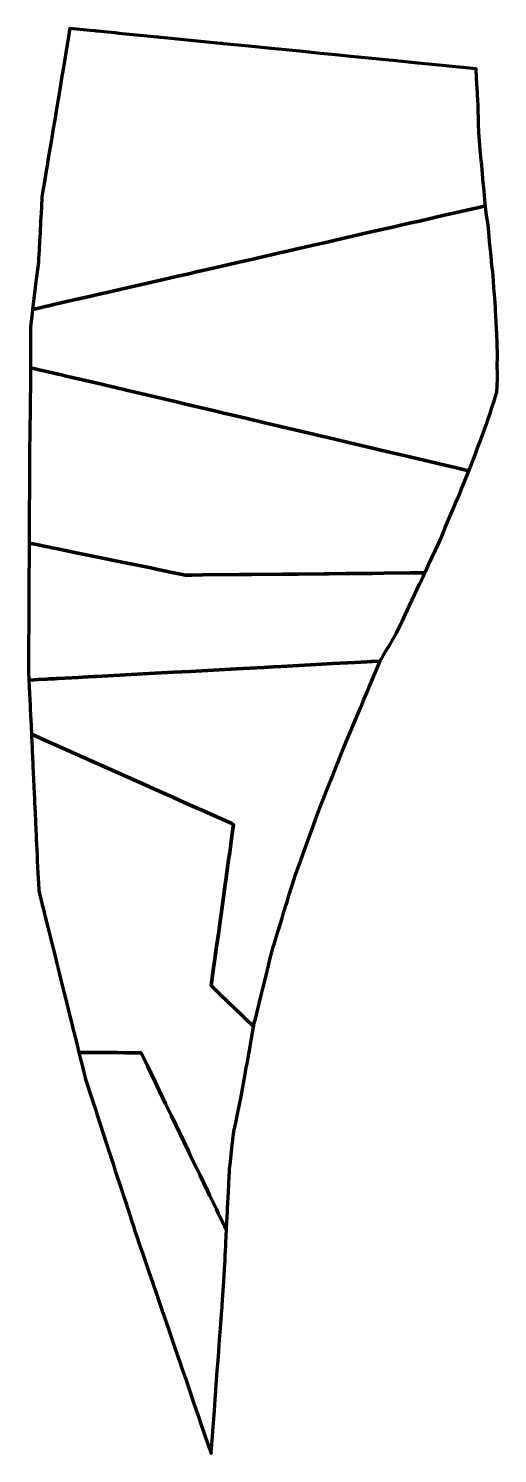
# Model space of a CAD drawing. Header units: metres. Extents: x 808127 to 808190, y 9157113 to 9157305.
import ezdxf

# ---------------------------------------------------------------- set-up
doc = ezdxf.new("R2010")
doc.units = ezdxf.units.M
doc.header["$MEASUREMENT"] = 0
doc.layers.add('2796-21195', color=1, linetype='Continuous')

msp = doc.modelspace()

# ---------------------------------------------------------------- linework, layer by layer
at = {"layer": '2796-21195', "color": 3, "lineweight": 70, "true_color": 0x00ff00}
msp.add_lwpolyline([(808127.73, 9157267.39), (808127.99, 9157267.45), (808128.78, 9157267.63), (808129.42, 9157267.78), (808129.94, 9157267.9), (808130.55, 9157268.04), (808131.76, 9157268.32), (808133.13, 9157268.63), (808135.17, 9157269.09), (808137.14, 9157269.54), (808137.77, 9157269.69), (808140.69, 9157270.36), (808144.81, 9157271.3), (808146.15, 9157271.61), (808147.09, 9157271.82), (808148.62, 9157272.17), (808150.03, 9157272.49), (808150.24, 9157272.54), (808151.93, 9157272.93), (808152.66, 9157273.09), (808154.8, 9157273.58), (808157.04, 9157274.1), (808161.42, 9157275.1), (808162.18, 9157275.27), (808162.29, 9157275.3), (808164, 9157275.69), (808167.63, 9157276.52), (808169.53, 9157276.95), (808173.01, 9157277.75), (808176.52, 9157278.55), (808177.56, 9157278.79), (808178.52, 9157279.01), (808179.9, 9157279.32), (808183.23, 9157280.09), (808184.74, 9157280.43), (808187.28, 9157281.01), (808187.54, 9157281.07), (808188.48, 9157281.28), (808188.65, 9157281.32), (808188.67, 9157281.33), (808188.8, 9157281.36), (808188.78, 9157281.65), (808188.66, 9157283.33), (808188.65, 9157283.35), (808188.44, 9157284.95), (808188.44, 9157285.08), (808188.32, 9157286.85), (808188.29, 9157287.15), (808188.25, 9157287.53), (808188.1, 9157288.89), (808188.05, 9157289.55), (808187.94, 9157291.27), (808187.94, 9157291.32), (808187.89, 9157292.54), (808187.81, 9157294.84), (808187.77, 9157295.77), (808187.75, 9157296.18), (808187.72, 9157296.67), (808187.61, 9157298.46), (808187.6, 9157298.68), (808187.6, 9157298.87), (808187.58, 9157299.59), (808187.57, 9157299.85), (808185.79, 9157300.03), (808185.23, 9157300.09), (808181.63, 9157300.44), (808179.69, 9157300.63), (808176.75, 9157300.93), (808170.68, 9157301.53), (808169.06, 9157301.69), (808166.58, 9157301.93), (808163.76, 9157302.21), (808162.78, 9157302.31), (808159.96, 9157302.59), (808159.91, 9157302.6), (808156.95, 9157302.89), (808156.89, 9157302.89), (808156.87, 9157302.9), (808153.49, 9157303.23), (808153.29, 9157303.25), (808153.1, 9157303.27), (808145.07, 9157304.07), (808144.89, 9157304.08), (808144.71, 9157304.1), (808144.55, 9157304.12), (808139.4, 9157304.63), (808138.89, 9157304.68), (808138.89, 9157304.68), (808138.77, 9157304.69), (808136.51, 9157304.92), (808136.27, 9157304.94), (808136.13, 9157304.95), (808135.48, 9157305.02), (808132.76, 9157305.29), (808132.68, 9157304.77), (808132.53, 9157303.89), (808132.32, 9157302.59), (808132.23, 9157302.05), (808132.08, 9157301.14), (808131.86, 9157299.8), (808131.65, 9157298.58), (808131.45, 9157297.34), (808131.18, 9157295.74), (808130.92, 9157294.14), (808130.72, 9157292.96), (808130.53, 9157291.81), (808130.28, 9157290.29), (808130.11, 9157289.26), (808129.86, 9157287.78), (808129.7, 9157286.8), (808129.54, 9157285.83), (808129.34, 9157284.59), (808129.18, 9157283.65), (808129, 9157282.56), (808128.93, 9157281.24), (808128.88, 9157280.33), (808128.82, 9157279.29), (808128.74, 9157277.73), (808128.68, 9157276.61), (808128.61, 9157275.4), (808128.55, 9157274.26), (808128.53, 9157273.77), (808128.44, 9157273.1), (808128.24, 9157271.47), (808128.09, 9157270.3), (808127.91, 9157268.82), (808127.78, 9157267.76)], close=True, dxfattribs=at)
at = {"layer": '2796-21195', "color": 254, "lineweight": 70, "true_color": 0xcccccc}
for points in [[(808127.44, 9157265.11), (808127.44, 9157264.85), (808127.44, 9157263.69), (808127.44, 9157263.52), (808127.45, 9157262.13), (808127.45, 9157260.98), (808127.45, 9157259.55), (808127.49, 9157259.54), (808128.63, 9157259.27), (808129.85, 9157258.99), (808131.19, 9157258.67), (808131.66, 9157258.56), (808132.07, 9157258.46), (808136.83, 9157257.34), (808138.11, 9157257.04), (808138.22, 9157257.02), (808138.39, 9157256.98), (808140.38, 9157256.51), (808143.67, 9157255.73), (808146.8, 9157255), (808148.6, 9157254.58), (808152.08, 9157253.76), (808153.7, 9157253.37), (808154.58, 9157253.17), (808156.48, 9157252.72), (808159.42, 9157252.03), (808163.12, 9157251.16), (808164.86, 9157250.75), (808167.1, 9157250.22), (808167.37, 9157250.16), (808170.33, 9157249.46), (808171.85, 9157249.1), (808175.48, 9157248.25), (808177.43, 9157247.79), (808181.08, 9157246.93), (808182.56, 9157246.59), (808184.54, 9157246.12), (808185.8, 9157245.82), (808185.99, 9157245.78), (808186.41, 9157245.68), (808186.59, 9157245.64), (808187.32, 9157247.56), (808187.61, 9157248.34), (808187.76, 9157248.73), (808187.84, 9157248.97), (808188.05, 9157249.51), (808189.05, 9157252.17), (808189.24, 9157252.78), (808189.43, 9157253.37), (808189.68, 9157254.16), (808189.69, 9157254.19), (808189.97, 9157255.06), (808190.35, 9157256.25), (808190.44, 9157257.98), (808190.42, 9157258.96), (808190.41, 9157259.58), (808190.43, 9157261.19), (808190.43, 9157261.23), (808190.38, 9157262.75), (808190.38, 9157262.8), (808190.37, 9157263.22), (808190.35, 9157263.81), (808190.34, 9157264.28), (808190.32, 9157264.6), (808190.27, 9157265.82), (808190.23, 9157266.48), (808190.17, 9157267.29), (808190.16, 9157267.64), (808190.09, 9157268.86), (808190.03, 9157269.41), (808189.95, 9157270.29), (808189.89, 9157271.16), (808189.84, 9157271.91), (808189.74, 9157272.79), (808189.67, 9157273.33), (808189.59, 9157274.54), (808189.55, 9157275.05), (808189.46, 9157275.76), (808189.36, 9157276.48), (808189.3, 9157277.26), (808189.23, 9157278.33), (808189.12, 9157279.08), (808189.01, 9157279.79), (808188.88, 9157280.78), (808188.8, 9157281.33), (808188.8, 9157281.36), (808188.67, 9157281.33), (808188.65, 9157281.32), (808188.48, 9157281.28), (808187.54, 9157281.07), (808187.28, 9157281.01), (808184.74, 9157280.43), (808183.23, 9157280.09), (808179.9, 9157279.32), (808178.52, 9157279.01), (808177.56, 9157278.79), (808176.52, 9157278.55), (808173.01, 9157277.75), (808169.53, 9157276.95), (808167.63, 9157276.52), (808164, 9157275.69), (808162.29, 9157275.3), (808162.18, 9157275.27), (808161.42, 9157275.1), (808157.04, 9157274.1), (808154.8, 9157273.58), (808152.66, 9157273.09), (808151.93, 9157272.93), (808150.24, 9157272.54), (808150.03, 9157272.49), (808148.62, 9157272.17), (808147.09, 9157271.82), (808146.15, 9157271.61), (808144.81, 9157271.3), (808140.69, 9157270.36), (808137.77, 9157269.69), (808137.14, 9157269.54), (808135.17, 9157269.09), (808133.13, 9157268.63), (808131.76, 9157268.32), (808130.55, 9157268.04), (808129.94, 9157267.9), (808129.42, 9157267.78), (808128.78, 9157267.63), (808127.99, 9157267.45), (808127.73, 9157267.39), (808127.62, 9157266.49)], [(808127.19, 9157218.56), (808127.19, 9157218.56), (808127.19, 9157218.48), (808127.19, 9157218.44), (808127.24, 9157217.4), (808127.4, 9157217.41), (808127.45, 9157217.41), (808128.46, 9157217.47), (808129.67, 9157217.53), (808129.97, 9157217.55), (808130.66, 9157217.59), (808130.95, 9157217.6), (808131.17, 9157217.62), (808133.93, 9157217.77), (808134.46, 9157217.79), (808135.98, 9157217.88), (808136.34, 9157217.9), (808140.28, 9157218.11), (808142.59, 9157218.24), (808146.76, 9157218.46), (808149.04, 9157218.58), (808152.91, 9157218.79), (808155.25, 9157218.92), (808158.93, 9157219.12), (808160.19, 9157219.19), (808161.27, 9157219.25), (808165.21, 9157219.46), (808168.19, 9157219.62), (808171.18, 9157219.78), (808172.86, 9157219.88), (808173.35, 9157219.9), (808173.55, 9157219.91), (808174.47, 9157219.96), (808174.6, 9157219.97), (808174.63, 9157220.03), (808174.87, 9157220.43), (808175.35, 9157221.24), (808175.74, 9157221.89), (808175.96, 9157222.26), (808176.83, 9157223.71), (808177.45, 9157225.04), (808177.54, 9157225.23), (808178.04, 9157226.3), (808178.3, 9157226.86), (808178.58, 9157227.45), (808179.98, 9157230.44), (808180.39, 9157231.33), (808180.64, 9157231.87), (808179.84, 9157231.86), (808179.39, 9157231.85), (808179.01, 9157231.85), (808178.73, 9157231.85), (808178.66, 9157231.85), (808175.09, 9157231.81), (808173.57, 9157231.8), (808170.01, 9157231.77), (808167.73, 9157231.74), (808167.11, 9157231.74), (808163.61, 9157231.7), (808161.43, 9157231.68), (808157.31, 9157231.65), (808157.21, 9157231.64), (808155.59, 9157231.63), (808150.69, 9157231.58), (808149.26, 9157231.57), (808148.37, 9157231.56), (808146.32, 9157231.98), (808144.23, 9157232.41), (808143.68, 9157232.52), (808143.47, 9157232.57), (808138.49, 9157233.59), (808136.74, 9157233.94), (808133.85, 9157234.54), (808131.72, 9157234.97), (808131.15, 9157235.09), (808130.34, 9157235.26), (808130.02, 9157235.32), (808129.46, 9157235.44), (808128.3, 9157235.68), (808127.55, 9157235.83), (808127.27, 9157235.89), (808127.26, 9157235.25), (808127.26, 9157234.27), (808127.26, 9157234.09), (808127.26, 9157233.64), (808127.25, 9157231.46), (808127.24, 9157230.74), (808127.23, 9157228.44), (808127.23, 9157227.87), (808127.22, 9157225.33), (808127.22, 9157224.85), (808127.2, 9157222.23), (808127.2, 9157221.87), (808127.2, 9157221.57)]]:
    msp.add_lwpolyline(points, close=True, dxfattribs=at)
at = {"layer": '2796-21195', "color": 4, "lineweight": 70, "true_color": 0x00ffff}
for points in [[(808127.28, 9157237.5), (808127.27, 9157235.89), (808127.55, 9157235.83), (808128.3, 9157235.68), (808129.46, 9157235.44), (808130.02, 9157235.32), (808130.34, 9157235.26), (808131.15, 9157235.09), (808131.72, 9157234.97), (808133.85, 9157234.54), (808136.74, 9157233.94), (808138.49, 9157233.59), (808143.47, 9157232.57), (808143.68, 9157232.52), (808144.23, 9157232.41), (808146.32, 9157231.98), (808148.37, 9157231.56), (808149.26, 9157231.57), (808150.69, 9157231.58), (808155.59, 9157231.63), (808157.21, 9157231.64), (808157.31, 9157231.65), (808161.43, 9157231.68), (808163.61, 9157231.7), (808167.11, 9157231.74), (808167.73, 9157231.74), (808170.01, 9157231.77), (808173.57, 9157231.8), (808175.09, 9157231.81), (808178.66, 9157231.85), (808178.73, 9157231.85), (808179.01, 9157231.85), (808179.39, 9157231.85), (808179.84, 9157231.86), (808180.64, 9157231.87), (808180.71, 9157232), (808181.04, 9157232.72), (808181.19, 9157233.03), (808182.51, 9157235.86), (808182.66, 9157236.18), (808182.83, 9157236.58), (808183.11, 9157237.25), (808183.4, 9157237.96), (808184.59, 9157240.81), (808184.79, 9157241.27), (808185.11, 9157242.04), (808185.38, 9157242.7), (808185.59, 9157243.22), (808185.95, 9157244.06), (808186.49, 9157245.37), (808186.59, 9157245.64), (808186.41, 9157245.68), (808185.99, 9157245.78), (808185.8, 9157245.82), (808184.54, 9157246.12), (808182.56, 9157246.59), (808181.08, 9157246.93), (808177.43, 9157247.79), (808175.48, 9157248.25), (808171.85, 9157249.1), (808170.33, 9157249.46), (808167.37, 9157250.16), (808167.1, 9157250.22), (808164.86, 9157250.75), (808163.12, 9157251.16), (808159.42, 9157252.03), (808156.48, 9157252.72), (808154.58, 9157253.17), (808153.7, 9157253.37), (808152.08, 9157253.76), (808148.6, 9157254.58), (808146.8, 9157255), (808143.67, 9157255.73), (808140.38, 9157256.51), (808138.39, 9157256.98), (808138.22, 9157257.02), (808138.11, 9157257.04), (808136.83, 9157257.34), (808132.07, 9157258.46), (808131.66, 9157258.56), (808131.19, 9157258.67), (808129.85, 9157258.99), (808128.63, 9157259.27), (808127.49, 9157259.54), (808127.45, 9157259.55), (808127.45, 9157259.48), (808127.45, 9157258.95), (808127.45, 9157258.24), (808127.45, 9157256.95), (808127.45, 9157256.84), (808127.43, 9157255.42), (808127.42, 9157254.66), (808127.39, 9157253.13), (808127.39, 9157252.71), (808127.38, 9157252.24), (808127.35, 9157250.6), (808127.35, 9157250.11), (808127.33, 9157249.07), (808127.33, 9157248.39), (808127.33, 9157247.89), (808127.32, 9157246.33), (808127.32, 9157245.75), (808127.31, 9157244.22), (808127.3, 9157242.49), (808127.3, 9157241.97), (808127.29, 9157241.52), (808127.28, 9157238.2)], [(808133.99, 9157167.17), (808133.99, 9157167.16), (808134.17, 9157166.47), (808134.37, 9157165.64), (808134.67, 9157164.46), (808134.89, 9157163.57), (808134.89, 9157163.56), (808135.78, 9157160.82), (808136, 9157160.15), (808136.21, 9157159.51), (808136.36, 9157159.04), (808137.71, 9157154.87), (808137.9, 9157154.29), (808138.24, 9157153.23), (808138.54, 9157152.31), (808138.89, 9157151.23), (808139.76, 9157148.55), (808139.86, 9157148.26), (808140.25, 9157147.06), (808140.56, 9157146.1), (808141.07, 9157144.53), (808141.37, 9157143.61), (808141.49, 9157143.22), (808141.83, 9157142.24), (808142.13, 9157141.37), (808142.6, 9157140), (808142.92, 9157139.06), (808143.33, 9157137.85), (808143.99, 9157135.92), (808144.39, 9157134.76), (808144.81, 9157133.53), (808145.22, 9157132.34), (808145.61, 9157131.2), (808146.24, 9157129.36), (808146.61, 9157128.28), (808146.98, 9157127.21), (808147.65, 9157125.26), (808147.97, 9157124.32), (808148.34, 9157123.23), (808148.98, 9157121.37), (808149.41, 9157120.12), (808149.77, 9157119.07), (808150.06, 9157118.21), (808150.49, 9157116.95), (808150.75, 9157116.19), (808151.02, 9157115.4), (808151.46, 9157114.12), (808151.72, 9157113.37), (808151.82, 9157113.08), (808151.84, 9157113.37), (808151.91, 9157114.31), (808151.99, 9157115.41), (808152.08, 9157116.67), (808152.21, 9157118.28), (808152.25, 9157118.87), (808152.41, 9157121.02), (808152.42, 9157121.15), (808152.43, 9157121.27), (808152.46, 9157121.67), (808152.65, 9157124.27), (808152.75, 9157125.64), (808152.84, 9157126.86), (808152.96, 9157128.44), (808153.07, 9157129.94), (808153.22, 9157131.88), (808153.29, 9157132.78), (808153.32, 9157133.19), (808153.55, 9157136.27), (808153.63, 9157137.96), (808153.64, 9157138.05), (808153.64, 9157138.05), (808153.64, 9157138.13), (808153.69, 9157139.06), (808153.72, 9157139.72), (808153.72, 9157139.78), (808153.72, 9157139.84), (808153.79, 9157141.07), (808153.81, 9157141.56), (808153.85, 9157142.36), (808153.86, 9157142.58), (808153.89, 9157143.18), (808153.84, 9157143.27), (808153.73, 9157143.5), (808153.66, 9157143.65), (808152.78, 9157145.49), (808152.52, 9157146.04), (808152.12, 9157146.86), (808151.73, 9157147.68), (808151.61, 9157147.93), (808151.38, 9157148.41), (808150.34, 9157150.57), (808150.28, 9157150.69), (808148.96, 9157153.43), (808148.75, 9157153.88), (808148.73, 9157153.92), (808148.7, 9157153.97), (808146.47, 9157158.62), (808145.95, 9157159.7), (808145.68, 9157160.26), (808144.83, 9157162.04), (808144.82, 9157162.04), (808144.26, 9157163.22), (808143.68, 9157164.43), (808143.23, 9157165.36), (808142.38, 9157167.13), (808141.64, 9157167.13), (808141.01, 9157167.14), (808140.18, 9157167.14), (808139.17, 9157167.15), (808138.67, 9157167.15), (808138.3, 9157167.15), (808136.66, 9157167.16), (808136.52, 9157167.16), (808136.43, 9157167.16), (808136.23, 9157167.16), (808136.22, 9157167.16), (808134.15, 9157167.17), (808134, 9157167.17)]]:
    msp.add_lwpolyline(points, close=True, dxfattribs=at)
at = {"layer": '2796-21195', "color": 5, "lineweight": 70, "true_color": 0x0000ff}
msp.add_lwpolyline([(808127.24, 9157217.4), (808127.33, 9157215.53), (808127.34, 9157215.29), (808127.35, 9157215.06), (808127.47, 9157212.43), (808127.49, 9157212.12), (808127.58, 9157210.11), (808128.72, 9157209.6), (808128.78, 9157209.58), (808129.09, 9157209.44), (808130.36, 9157208.87), (808130.99, 9157208.59), (808133.23, 9157207.59), (808137.27, 9157205.78), (808137.78, 9157205.56), (808138.55, 9157205.21), (808142.51, 9157203.44), (808144.51, 9157202.55), (808146.65, 9157201.59), (808147.59, 9157201.17), (808149.81, 9157200.18), (808150.13, 9157200.04), (808150.2, 9157200.01), (808150.37, 9157199.93), (808150.89, 9157199.7), (808154.59, 9157198.05), (808154.85, 9157197.93), (808154.58, 9157196.02), (808154.47, 9157195.23), (808154.32, 9157194.13), (808154.18, 9157193.16), (808153.8, 9157190.42), (808153.72, 9157189.85), (808153.34, 9157187.14), (808152.89, 9157183.88), (808152.79, 9157183.19), (808152.55, 9157181.46), (808152.27, 9157179.47), (808152.1, 9157178.29), (808152.05, 9157177.88), (808151.81, 9157176.2), (808152.57, 9157175.46), (808152.82, 9157175.23), (808154.16, 9157173.93), (808155.81, 9157172.33), (808156.86, 9157171.32), (808157.03, 9157171.16), (808157.13, 9157171.06), (808157.51, 9157170.69), (808157.54, 9157170.66), (808157.55, 9157170.65), (808157.55, 9157170.69), (808157.64, 9157171.16), (808157.78, 9157171.71), (808158.52, 9157174.73), (808158.77, 9157175.74), (808158.92, 9157176.34), (808159.22, 9157177.56), (808159.56, 9157178.92), (808159.93, 9157180.42), (808160, 9157180.71), (808160.18, 9157181.41), (808160.34, 9157181.92), (808160.85, 9157183.59), (808161.38, 9157185.31), (808161.54, 9157185.82), (808161.9, 9157186.98), (808162.06, 9157187.49), (808162.36, 9157188.46), (808163.06, 9157190.73), (808163.12, 9157190.93), (808163.54, 9157192.11), (808163.85, 9157192.97), (808164.63, 9157195.12), (808165.65, 9157197.96), (808166.05, 9157199.08), (808166.28, 9157199.7), (808167.2, 9157202.01), (808167.64, 9157203.12), (808167.89, 9157203.74), (808167.9, 9157203.77), (808168.14, 9157204.37), (808168.54, 9157205.39), (808169.5, 9157207.78), (808169.81, 9157208.52), (808170.18, 9157209.4), (808170.66, 9157210.57), (808171.97, 9157213.67), (808172.03, 9157213.83), (808172.43, 9157214.79), (808172.8, 9157215.66), (808173.09, 9157216.37), (808174.56, 9157219.85), (808174.6, 9157219.97), (808174.47, 9157219.96), (808173.55, 9157219.91), (808173.35, 9157219.9), (808172.86, 9157219.88), (808171.18, 9157219.78), (808168.19, 9157219.62), (808165.21, 9157219.46), (808161.27, 9157219.25), (808160.19, 9157219.19), (808158.93, 9157219.12), (808155.25, 9157218.92), (808152.91, 9157218.79), (808149.04, 9157218.58), (808146.76, 9157218.46), (808142.59, 9157218.24), (808140.28, 9157218.11), (808136.34, 9157217.9), (808135.98, 9157217.88), (808134.46, 9157217.79), (808133.93, 9157217.77), (808131.17, 9157217.62), (808130.95, 9157217.6), (808130.66, 9157217.59), (808129.97, 9157217.55), (808129.67, 9157217.53), (808128.46, 9157217.47), (808127.45, 9157217.41), (808127.4, 9157217.41)], close=True, dxfattribs=at)
at = {"layer": '2796-21195', "color": 132, "lineweight": 70, "true_color": 0x00cccc}
msp.add_lwpolyline([(808127.58, 9157210.11), (808127.6, 9157209.7), (808127.62, 9157209.2), (808127.74, 9157206.79), (808127.76, 9157206.29), (808127.78, 9157205.8), (808127.91, 9157203.03), (808127.92, 9157202.79), (808127.94, 9157202.42), (808128.05, 9157199.96), (808128.07, 9157199.7), (808128.07, 9157199.5), (808128.19, 9157197.13), (808128.21, 9157196.58), (808128.24, 9157196.01), (808128.34, 9157193.75), (808128.37, 9157193.11), (808128.42, 9157192.08), (808128.52, 9157189.96), (808128.56, 9157189.17), (808128.56, 9157189.03), (808129.04, 9157187.11), (808129.2, 9157186.48), (808129.45, 9157185.47), (808129.8, 9157184.07), (808130.06, 9157182.99), (808130.37, 9157181.74), (808130.67, 9157180.54), (808131.01, 9157179.16), (808131.33, 9157177.91), (808131.7, 9157176.41), (808132.05, 9157175), (808132.35, 9157173.78), (808132.78, 9157172.06), (808132.99, 9157171.22), (808133.06, 9157170.92), (808133.14, 9157170.58), (808133.31, 9157169.92), (808133.65, 9157168.55), (808133.99, 9157167.17), (808134, 9157167.17), (808134.15, 9157167.17), (808136.22, 9157167.16), (808136.23, 9157167.16), (808136.43, 9157167.16), (808136.52, 9157167.16), (808136.66, 9157167.16), (808138.3, 9157167.15), (808138.67, 9157167.15), (808139.17, 9157167.15), (808140.18, 9157167.14), (808141.01, 9157167.14), (808141.64, 9157167.13), (808142.38, 9157167.13), (808143.23, 9157165.36), (808143.68, 9157164.43), (808144.26, 9157163.22), (808144.82, 9157162.04), (808144.83, 9157162.04), (808145.68, 9157160.26), (808145.95, 9157159.7), (808146.47, 9157158.62), (808148.7, 9157153.97), (808148.73, 9157153.92), (808148.75, 9157153.88), (808148.96, 9157153.43), (808150.28, 9157150.69), (808150.34, 9157150.57), (808151.38, 9157148.41), (808151.61, 9157147.93), (808151.73, 9157147.68), (808152.12, 9157146.86), (808152.52, 9157146.04), (808152.78, 9157145.49), (808153.66, 9157143.65), (808153.73, 9157143.5), (808153.84, 9157143.27), (808153.89, 9157143.18), (808153.91, 9157143.51), (808154.02, 9157145.74), (808154.02, 9157145.75), (808154.03, 9157145.96), (808154.04, 9157146.18), (808154.15, 9157148.37), (808154.26, 9157150.55), (808154.28, 9157151.05), (808154.3, 9157151.45), (808154.3, 9157151.52), (808154.37, 9157152.07), (808154.62, 9157154.25), (808154.67, 9157154.71), (808154.76, 9157155.44), (808154.89, 9157156.57), (808155.17, 9157157.9), (808155.33, 9157158.65), (808155.7, 9157160.37), (808155.7, 9157160.39), (808155.75, 9157160.65), (808155.8, 9157160.95), (808155.85, 9157161.22), (808156.39, 9157164.23), (808156.55, 9157165.13), (808156.66, 9157165.7), (808157.07, 9157167.98), (808157.16, 9157168.52), (808157.26, 9157169.05), (808157.55, 9157170.65), (808157.54, 9157170.66), (808157.51, 9157170.69), (808157.13, 9157171.06), (808157.03, 9157171.16), (808156.86, 9157171.32), (808155.81, 9157172.33), (808154.16, 9157173.93), (808152.82, 9157175.23), (808152.57, 9157175.46), (808151.81, 9157176.2), (808152.05, 9157177.88), (808152.1, 9157178.29), (808152.27, 9157179.47), (808152.55, 9157181.46), (808152.79, 9157183.19), (808152.89, 9157183.88), (808153.34, 9157187.14), (808153.72, 9157189.85), (808153.8, 9157190.42), (808154.18, 9157193.16), (808154.32, 9157194.13), (808154.47, 9157195.23), (808154.58, 9157196.02), (808154.85, 9157197.93), (808154.59, 9157198.05), (808150.89, 9157199.7), (808150.37, 9157199.93), (808150.2, 9157200.01), (808150.13, 9157200.04), (808149.81, 9157200.18), (808147.59, 9157201.17), (808146.65, 9157201.59), (808144.51, 9157202.55), (808142.51, 9157203.44), (808138.55, 9157205.21), (808137.78, 9157205.56), (808137.27, 9157205.78), (808133.23, 9157207.59), (808130.99, 9157208.59), (808130.36, 9157208.87), (808129.09, 9157209.44), (808128.78, 9157209.58), (808128.72, 9157209.6)], close=True, dxfattribs=at)

doc.saveas('drawing.dxf')
